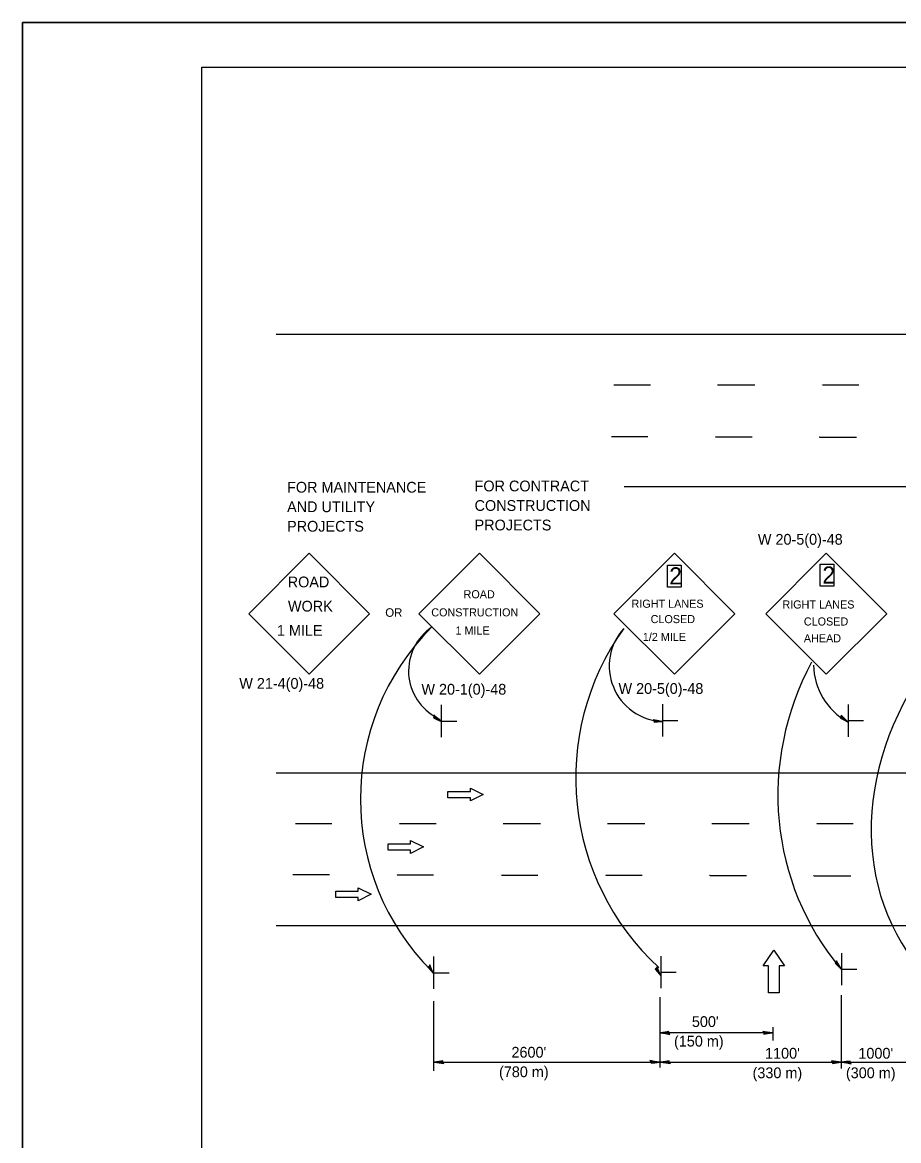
# Model space of a CAD drawing. Extents: x 108937 to 109617, y 88835 to 89275.
# Drawn here: x 108936.6 to 109131.9, y 89025.7 to 89275 of the extents above; entities that cross this region are included whole.
import ezdxf

# ---------------------------------------------------------------- set-up
doc = ezdxf.new("R2010")
doc.units = 0
for name, color, linetype in [('Design_EX_Roadway Dimensions', 7, 'Continuous'), ('Design_EX_Roadway Notes', 7, 'Continuous'), ('Design_PR_PMK CL Multilane', 7, 'Continuous'), ('Level 48', 7, 'Continuous'), ('Sheets_50 Reference Boundary', 7, 'Continuous'), ('Sheets_General Details', 7, 'Continuous'), ('Sheets_Printer Plotting Border', 7, 'Continuous')]:
    doc.layers.add(name, color=color, linetype=linetype)

msp = doc.modelspace()

# ---------------------------------------------------------------- linework, layer by layer
at = {"layer": 'Design_EX_Roadway Dimensions'}
for p, q in [((109078.74, 89042.06), (109078.74, 89057.69)), ((109119.1, 89041.79), (109119.1, 89058.18)), ((109028.26, 89041.31), (109028.26, 89056.79)), ((109103.94, 89048.03), (109103.94, 89051.06)), ((109103.94, 89049.76), (109078.73, 89049.76)), ((109028.26, 89043.2), (109119.1, 89043.2)), ((109119.1, 89043.2), (109137.1, 89043.2))]:
    msp.add_line(p, q, dxfattribs=at)
for points in [[(109080.74, 89049.73), (109080.67, 89050.03), (109079.82, 89049.9), (109078.73, 89049.76), (109079.89, 89049.6), (109080.91, 89049.42), (109080.74, 89049.73), (109080.65, 89049.92), (109079.46, 89049.76), (109080.76, 89049.53), (109080.56, 89049.78), (109080.02, 89049.75), (109080.54, 89049.67)], [(109101.76, 89049.79), (109101.82, 89049.49), (109102.67, 89049.62), (109103.76, 89049.76), (109102.6, 89049.92), (109101.58, 89050.09), (109101.76, 89049.79), (109101.85, 89049.59), (109103.03, 89049.76), (109101.74, 89049.98), (109101.93, 89049.73), (109102.47, 89049.76), (109101.95, 89049.85)], [(109030.34, 89043.21), (109030.28, 89043.51), (109029.43, 89043.38), (109028.34, 89043.24), (109029.5, 89043.08), (109030.52, 89042.9), (109030.34, 89043.21), (109030.25, 89043.41), (109029.07, 89043.24), (109030.37, 89043.01), (109030.17, 89043.27), (109029.63, 89043.23), (109030.15, 89043.15)], [(109076.62, 89043.27), (109076.69, 89042.97), (109077.54, 89043.1), (109078.63, 89043.24), (109077.46, 89043.4), (109076.45, 89043.58), (109076.62, 89043.27), (109076.71, 89043.07), (109077.89, 89043.24), (109076.6, 89043.47), (109076.79, 89043.21), (109077.34, 89043.25), (109076.82, 89043.33)], [(109080.81, 89043.21), (109080.74, 89043.51), (109079.9, 89043.38), (109078.81, 89043.24), (109079.97, 89043.08), (109080.99, 89042.9), (109080.81, 89043.21), (109080.72, 89043.4), (109079.54, 89043.24), (109080.83, 89043.01), (109080.64, 89043.26), (109080.1, 89043.23), (109080.62, 89043.15)], [(109117.09, 89043.23), (109117.16, 89042.93), (109118.01, 89043.07), (109119.1, 89043.2), (109117.93, 89043.36), (109116.91, 89043.54), (109117.09, 89043.23), (109117.18, 89043.04), (109118.36, 89043.2), (109117.07, 89043.43), (109117.26, 89043.18), (109117.81, 89043.21), (109117.28, 89043.29)], [(109121.1, 89043.17), (109121.03, 89043.47), (109120.18, 89043.34), (109119.1, 89043.2), (109120.26, 89043.04), (109121.28, 89042.87), (109121.1, 89043.17), (109121.01, 89043.37), (109119.83, 89043.2), (109121.12, 89042.98), (109120.93, 89043.23), (109120.39, 89043.2), (109120.91, 89043.12)]]:
    msp.add_lwpolyline(points, dxfattribs=at)
at = {"layer": 'Design_EX_Roadway Notes'}
for p, q in [((108987.03, 89143.19), (109000.5, 89156.66)), ((109000.5, 89156.66), (109013.97, 89143.19)), ((109024.96, 89143.19), (109038.43, 89156.66)), ((109038.43, 89156.66), (109051.9, 89143.19)), ((109068.43, 89143.19), (109081.9, 89156.66)), ((109081.9, 89156.66), (109095.37, 89143.19)), ((109102.26, 89143.19), (109115.74, 89156.66)), ((109115.73, 89156.66), (109129.21, 89143.19)), ((109080.38, 89149.09), (109080.38, 89154.04)), ((109080.38, 89154.04), (109083.43, 89154.04)), ((109083.43, 89154.04), (109083.43, 89149.09)), ((109114.38, 89149.3), (109114.38, 89154.26)), ((109114.38, 89154.26), (109117.42, 89154.26)), ((109117.42, 89154.26), (109117.42, 89149.3)), ((109083.43, 89149.09), (109080.38, 89149.09)), ((109117.42, 89149.3), (109114.38, 89149.3)), ((109000.5, 89129.72), (108987.03, 89143.19)), ((109013.97, 89143.19), (109000.5, 89129.72)), ((109038.43, 89129.72), (109024.96, 89143.19)), ((109051.9, 89143.19), (109038.43, 89129.72)), ((109081.9, 89129.72), (109068.43, 89143.19)), ((109095.37, 89143.19), (109081.9, 89129.72)), ((109115.73, 89129.72), (109102.26, 89143.19)), ((109129.21, 89143.19), (109115.74, 89129.72)), ((109029.95, 89122.84), (109029.95, 89115.67)), ((109079.22, 89122.99), (109079.22, 89115.82)), ((109120.61, 89122.94), (109120.61, 89115.77)), ((109029.95, 89119.26), (109033.39, 89119.26)), ((109079.22, 89119.4), (109082.66, 89119.4)), ((109120.61, 89119.36), (109124.05, 89119.36)), ((109028.24, 89066.74), (109028.24, 89059.56)), ((109078.86, 89066.87), (109078.86, 89059.7)), ((109119.14, 89067.53), (109119.14, 89060.36)), ((109028.24, 89063.15), (109031.68, 89063.15)), ((109078.86, 89063.29), (109082.3, 89063.29)), ((109119.14, 89063.95), (109122.58, 89063.95))]:
    msp.add_line(p, q, dxfattribs=at)
for points in [[(109028.3, 89120.26), (109028.2, 89119.98), (109028.98, 89119.63), (109029.98, 89119.16), (109029.08, 89119.92), (109028.32, 89120.62), (109028.3, 89120.26), (109028.27, 89120.05), (109029.36, 89119.55), (109028.4, 89120.44), (109028.42, 89120.13), (109028.89, 89119.86), (109028.5, 89120.21)], [(109119.02, 89120.2), (109118.9, 89119.93), (109119.65, 89119.52), (109120.61, 89118.98), (109119.77, 89119.8), (109119.07, 89120.56), (109119.02, 89120.2), (109118.98, 89119.99), (109120.02, 89119.42), (109119.12, 89120.38), (109119.12, 89120.06), (109119.58, 89119.76), (109119.21, 89120.14)], [(109077.31, 89119.28), (109077.35, 89119.02), (109078.1, 89119.09), (109079.06, 89119.15), (109078.05, 89119.35), (109077.17, 89119.56), (109077.31, 89119.28), (109077.38, 89119.11), (109078.42, 89119.19), (109077.3, 89119.46), (109077.46, 89119.23), (109077.93, 89119.23), (109077.48, 89119.32)], [(109031.44, 89102.15), (109031.44, 89103.58), (109036.44, 89103.58), (109036.44, 89104.3), (109039.29, 89102.87), (109036.44, 89101.44), (109036.44, 89102.15), (109031.44, 89102.15)], [(109018.1, 89090.49), (109018.1, 89091.92), (109023.1, 89091.92), (109023.1, 89092.63), (109025.96, 89091.2), (109023.1, 89089.77), (109023.1, 89090.49), (109018.1, 89090.49)], [(109006.44, 89079.93), (109006.44, 89081.36), (109011.44, 89081.36), (109011.44, 89082.07), (109014.29, 89080.64), (109011.44, 89079.22), (109011.44, 89079.93), (109006.44, 89079.93)], [(109117.9, 89065.51), (109117.71, 89065.27), (109118.34, 89064.69), (109119.12, 89063.92), (109118.53, 89064.93), (109118.03, 89065.84), (109117.9, 89065.51), (109117.8, 89065.31), (109118.67, 89064.5), (109118.04, 89065.65), (109117.96, 89065.34), (109118.33, 89064.94), (109118.07, 89065.4)], [(109027.24, 89064.63), (109027.02, 89064.42), (109027.57, 89063.76), (109028.25, 89062.9), (109027.79, 89063.98), (109027.42, 89064.95), (109027.24, 89064.63), (109027.12, 89064.45), (109027.87, 89063.53), (109027.4, 89064.75), (109027.28, 89064.46), (109027.59, 89064.01), (109027.39, 89064.5)], [(109077.85, 89064.19), (109077.62, 89063.98), (109078.17, 89063.32), (109078.85, 89062.45), (109078.39, 89063.53), (109078.02, 89064.5), (109077.85, 89064.19), (109077.72, 89064.01), (109078.47, 89063.08), (109078, 89064.31), (109077.89, 89064.01), (109078.19, 89063.56), (109077.99, 89064.05)]]:
    msp.add_lwpolyline(points, dxfattribs=at)
msp.add_lwpolyline([(109102.87, 89058.66), (109102.87, 89064.69), (109101.68, 89064.69), (109104.06, 89068.18), (109106.44, 89064.69), (109105.25, 89064.69), (109105.25, 89058.66)], close=True, dxfattribs=at)
for centre, radius, start, end in [((109066.13, 89101.85), 54.2, 135.0319, 224.9681), ((109034.38, 89130.45), 11.73, 124.179, 242.9657), ((109117.37, 89106.53), 57.46, 144.4927, 227.3002), ((109079.79, 89131.55), 12.42, 137.7539, 266.6055), ((109127.65, 89132.01), 14.75, 181.2469, 240.6361)]:
    msp.add_arc(centre, radius, start, end, dxfattribs=at)
for centre, ratio, start_param in [((109184.72, 89104.46), 0.844351, 4.90626), ((109167.04, 89104.46), 0.971871, 5.101507)]:
    msp.add_ellipse(centre, major_axis=(-48.11, -40.38), ratio=ratio, start_param=start_param, end_param=6.283185, dxfattribs=at)
at = {"layer": 'Design_PR_PMK CL Multilane'}
for p, q in [((109068.42, 89194.22), (109076.55, 89194.22)), ((109091.51, 89194.22), (109091.54, 89194.22)), ((109091.66, 89194.22), (109099.79, 89194.22)), ((109114.75, 89194.22), (109114.78, 89194.22)), ((109114.9, 89194.22), (109123.03, 89194.22)), ((109067.85, 89182.68), (109075.98, 89182.68)), ((109090.95, 89182.68), (109090.97, 89182.68)), ((109091.09, 89182.62), (109099.22, 89182.62)), ((109114.19, 89182.62), (109114.21, 89182.62)), ((109114.33, 89182.57), (109122.46, 89182.57)), ((108997.43, 89096.41), (109005.56, 89096.41)), ((109020.53, 89096.41), (109020.55, 89096.41)), ((109020.67, 89096.41), (109028.8, 89096.41)), ((109043.77, 89096.41), (109043.79, 89096.41)), ((109043.91, 89096.41), (109052.04, 89096.41)), ((109067.01, 89096.41), (109067.03, 89096.41)), ((109067.15, 89096.41), (109075.29, 89096.41)), ((109090.25, 89096.41), (109090.28, 89096.41)), ((109090.39, 89096.41), (109098.53, 89096.41)), ((109113.49, 89096.41), (109113.52, 89096.41)), ((109113.64, 89096.41), (109121.77, 89096.41)), ((108996.86, 89085.05), (109005, 89085.05)), ((109019.96, 89085.05), (109019.99, 89085.05)), ((109020.1, 89084.99), (109028.24, 89084.99)), ((109043.2, 89084.99), (109043.23, 89084.99)), ((109043.35, 89084.93), (109051.48, 89084.93)), ((109066.44, 89084.93), (109066.47, 89084.93)), ((109066.59, 89084.87), (109074.72, 89084.87)), ((109089.68, 89084.87), (109089.71, 89084.87)), ((109089.83, 89084.82), (109097.96, 89084.82)), ((109112.92, 89084.82), (109112.95, 89084.82)), ((109113.07, 89084.76), (109121.2, 89084.76))]:
    msp.add_line(p, q, dxfattribs=at)
at = {"layer": 'Level 48'}
msp.add_lwpolyline([(108936.59, 89275.01), (109616.59, 89275.01), (109616.59, 88835.01), (108936.59, 88835.01)], close=True, dxfattribs=at)
at = {"layer": 'Sheets_50 Reference Boundary'}
msp.add_lwpolyline([(108976.59, 89265.01), (109606.59, 89265.01), (109606.59, 88865.01), (108976.59, 88865.01)], close=True, dxfattribs=at)
at = {"layer": 'Sheets_General Details'}
for p, q in [((108936.59, 89275.01), (108936.59, 88835.01)), ((109616.59, 89275.01), (108936.59, 89275.01)), ((108993.14, 89205.5), (109522.97, 89205.5)), ((109070.7, 89171.51), (109522.97, 89171.51)), ((108993.14, 89107.7), (109522.97, 89107.7)), ((108993.14, 89073.7), (109523.28, 89073.7))]:
    msp.add_line(p, q, dxfattribs=at)
msp.add_lwpolyline([(108976.59, 89265.01), (109606.59, 89265.01), (109606.59, 88845.01), (108976.59, 88845.01)], close=True, dxfattribs=at)
at = {"layer": 'Sheets_Printer Plotting Border'}
msp.add_lwpolyline([(108936.59, 88835.01), (109616.59, 88835.01), (109616.59, 89275.01), (108936.59, 89275.01)], close=True, dxfattribs=at)

# ---------------------------------------------------------------- texts
at = {"layer": 'Design_EX_Roadway Dimensions'}
for s, p in [("500'", (109085.79, 89051.06)), ('(150 m)', (109081.81, 89046.71)), ("2600'", (109045.59, 89044.23)), ("1100'", (109102.1, 89044)), ("1000'", (109122.9, 89044)), ('(780 m)', (109042.81, 89039.88)), ('(330 m)', (109099.32, 89039.65)), ('(300 m)', (109120.12, 89039.65))]:
    msp.add_text(s, height=2.4, dxfattribs=at).set_placement(p)
at = {"layer": 'Design_EX_Roadway Notes'}
for s, height, p in [('FOR MAINTENANCE', 2.4, (108995.58, 89170.18)), ('FOR CONTRACT', 2.4, (109037.37, 89170.46)), ('AND UTILITY', 2.4, (108995.58, 89165.83)), ('CONSTRUCTION', 2.4, (109037.37, 89166.11)), ('PROJECTS', 2.4, (108995.58, 89161.48)), ('PROJECTS', 2.4, (109037.37, 89161.76)), ('W 20-5(0)-48', 2.4, (109100.5, 89158.57)), ('2', 3.81, (109080.75, 89149.73)), ('2', 3.81, (109114.87, 89149.92)), ('ROAD', 2.4, (108995.72, 89149.07)), ('ROAD', 1.8, (109034.91, 89146.63)), ('WORK', 2.4, (108995.78, 89143.67)), ('RIGHT LANES', 1.8, (109072.34, 89144.52)), ('RIGHT LANES', 1.8, (109105.96, 89144.35)), ('OR', 1.905, (109017.46, 89142.5)), ('CONSTRUCTION', 1.8, (109027.71, 89142.59)), ('CLOSED', 1.8, (109076.6, 89141.09)), ('1 MILE', 2.4, (108993.32, 89138.26)), ('1 MILE', 1.8, (109033.11, 89138.54)), ('CLOSED', 1.8, (109110.74, 89140.56)), ('1/2 MILE', 1.8, (109074.86, 89137.11)), ('AHEAD', 1.8, (109110.74, 89136.81)), ('W 21-4(0)-48', 2.4, (108984.93, 89126.46)), ('W 20-1(0)-48', 2.4, (109025.52, 89125.15)), ('W 20-5(0)-48', 2.4, (109069.44, 89125.32))]:
    msp.add_text(s, height=height, dxfattribs=at).set_placement(p)

doc.saveas('drawing.dxf')
